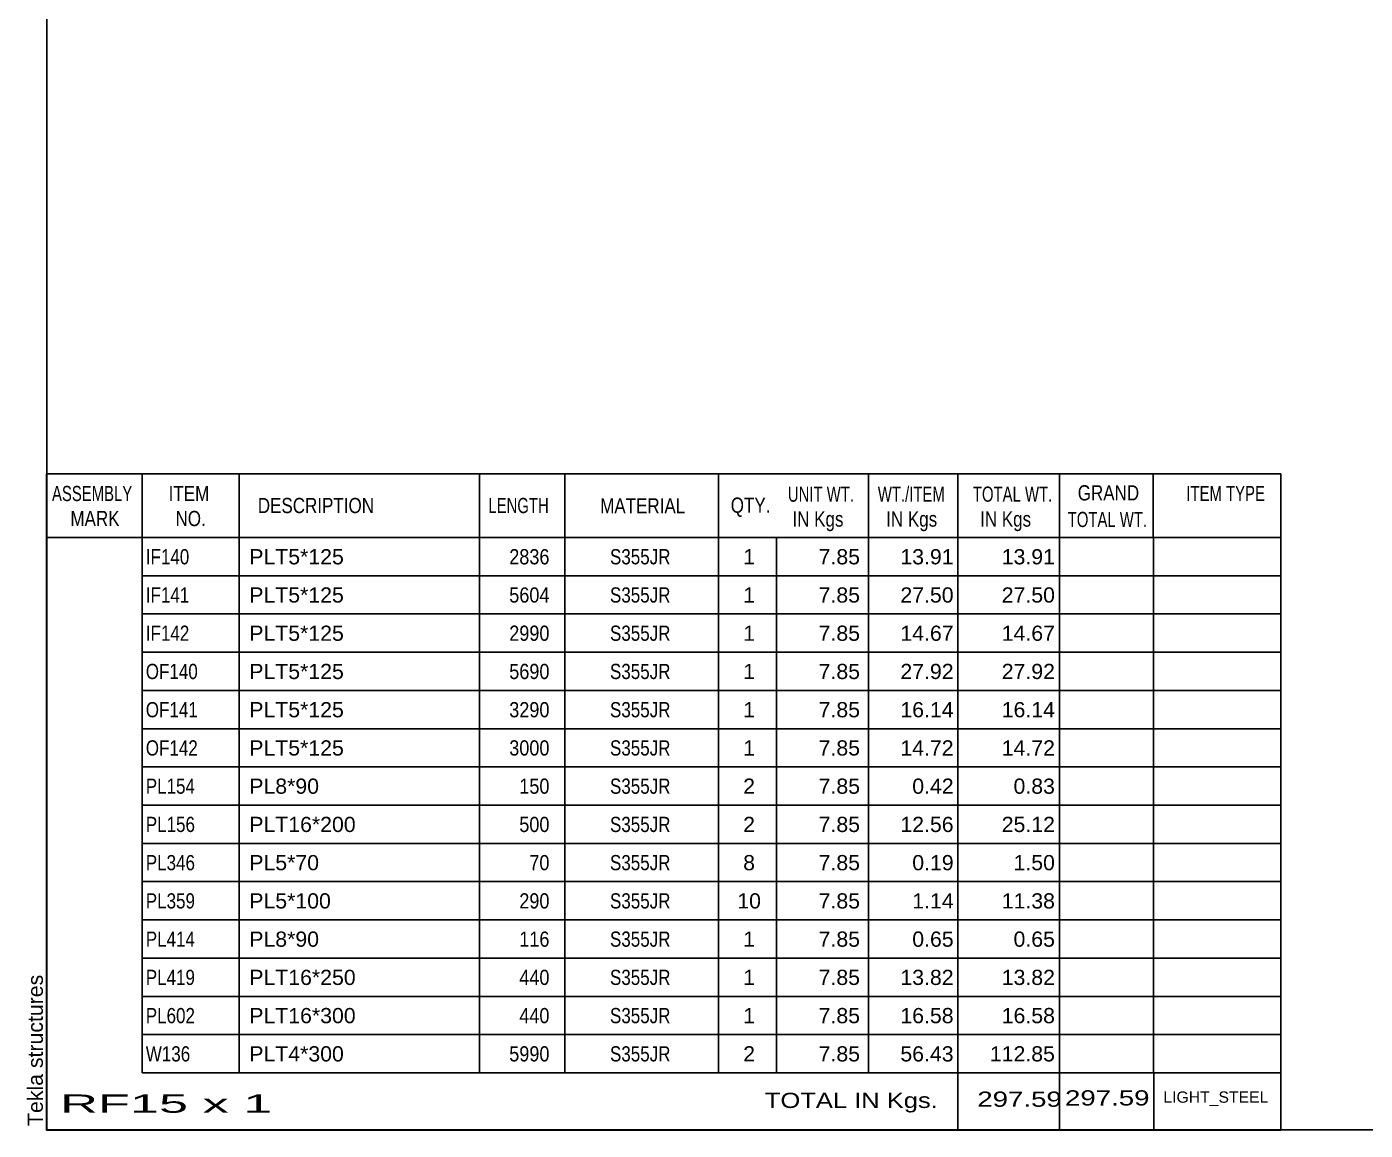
# Model space of a CAD drawing. Header units: millimetres. Extents: x -60 to 343, y -195 to 82.
# Drawn here: x -59.8 to 108.2, y -194.8 to -56.3 of the extents above; entities that cross this region are included whole.
import ezdxf

# ---------------------------------------------------------------- set-up
doc = ezdxf.new("R2010")
doc.units = ezdxf.units.MM
doc.styles.add('Arial', font='ARIAL.TTF', dxfattribs={"height": 0.2})

# ---------------------------------------------------------------- blocks, each defined once
blk = doc.blocks.new('Unknown-624480617-4112')
at = {"color": 5, "linetype": 'Continuous'}
for p, q in [((-57.3, 82.21), (-57.3, -194.79)), ((-57.3, -194.79), (342.7, -194.79))]:
    blk.add_line(p, q, dxfattribs=at)
at = {"color": 174, "linetype": 'Continuous', "style": 'Arial'}
blk.add_text('Tekla structures', height=1.9102, rotation=90, dxfattribs=at).set_placement((-57.8, -194.29))
blk = doc.blocks.new('CBS_BOM-624480617-10437')
at = {"color": 7, "linetype": 'Continuous'}
for p, q in [((-57.34, -120.42), (-57.34, -112.42)), ((-57.33, -112.42), (97.59, -112.43)), ((-45.34, -120.42), (-45.34, -112.42)), ((-33.15, -120.42), (-33.15, -112.42)), ((-2.98, -120.42), (-2.98, -112.42)), ((7.7, -120.42), (7.7, -112.42)), ((27.01, -120.42), (27.01, -112.42)), ((45.82, -120.42), (45.82, -112.42)), ((57.03, -120.42), (57.03, -112.42)), ((69.81, -120.42), (69.81, -112.42)), ((81.56, -120.42), (81.56, -112.42)), ((97.59, -112.43), (97.58, -120.42)), ((-57.34, -120.42), (97.59, -120.42)), ((-57.34, -125.22), (-57.34, -120.42)), ((-45.34, -125.22), (-45.34, -120.42)), ((-33.15, -125.22), (-33.15, -120.42)), ((-2.98, -125.22), (-2.98, -120.42)), ((7.7, -125.22), (7.7, -120.42)), ((27.01, -125.22), (27.01, -120.42)), ((34.28, -125.22), (34.28, -120.42)), ((45.82, -125.22), (45.82, -120.42)), ((57.03, -125.22), (57.03, -120.42)), ((69.81, -125.22), (69.81, -120.42)), ((81.58, -125.22), (81.58, -120.42)), ((97.59, -120.43), (97.59, -125.22)), ((-57.34, -130.02), (-57.34, -125.22)), ((-45.34, -125.22), (97.59, -125.22)), ((-45.34, -130.02), (-45.34, -125.22)), ((-33.15, -130.02), (-33.15, -125.22)), ((-2.98, -130.02), (-2.98, -125.22)), ((7.7, -130.02), (7.7, -125.22)), ((27.01, -130.02), (27.01, -125.22)), ((34.28, -130.02), (34.28, -125.22)), ((45.82, -130.02), (45.82, -125.22)), ((57.03, -130.02), (57.03, -125.22)), ((69.81, -130.02), (69.81, -125.22)), ((81.58, -130.02), (81.58, -125.22)), ((97.59, -125.23), (97.59, -130.02)), ((-57.34, -134.82), (-57.34, -130.02)), ((-45.34, -130.02), (97.59, -130.02)), ((-45.34, -134.82), (-45.34, -130.02)), ((-33.15, -134.82), (-33.15, -130.02)), ((-2.98, -134.82), (-2.98, -130.02)), ((7.7, -134.82), (7.7, -130.02)), ((27.01, -134.82), (27.01, -130.02)), ((34.28, -134.82), (34.28, -130.02)), ((45.82, -134.82), (45.82, -130.02)), ((57.03, -134.82), (57.03, -130.02)), ((69.81, -134.82), (69.81, -130.02)), ((81.58, -134.82), (81.58, -130.02)), ((97.59, -130.03), (97.59, -134.82)), ((-57.34, -139.62), (-57.34, -134.82)), ((-45.34, -134.82), (97.59, -134.82)), ((-45.34, -139.62), (-45.34, -134.82)), ((-33.15, -139.62), (-33.15, -134.82)), ((-2.98, -139.62), (-2.98, -134.82)), ((7.7, -139.62), (7.7, -134.82)), ((27.01, -139.62), (27.01, -134.82)), ((34.28, -139.62), (34.28, -134.82)), ((45.82, -139.62), (45.82, -134.82)), ((57.03, -139.62), (57.03, -134.82)), ((69.81, -139.62), (69.81, -134.82)), ((81.58, -139.62), (81.58, -134.82)), ((97.59, -134.83), (97.59, -139.62)), ((-57.34, -144.42), (-57.34, -139.62)), ((-45.34, -139.62), (97.59, -139.62)), ((-45.34, -144.42), (-45.34, -139.62)), ((-33.15, -144.42), (-33.15, -139.62)), ((-2.98, -144.42), (-2.98, -139.62)), ((7.7, -144.42), (7.7, -139.62)), ((27.01, -144.42), (27.01, -139.62)), ((34.28, -144.42), (34.28, -139.62)), ((45.82, -144.42), (45.82, -139.62)), ((57.03, -144.42), (57.03, -139.62)), ((69.81, -144.42), (69.81, -139.62)), ((81.58, -144.42), (81.58, -139.62)), ((97.59, -139.63), (97.59, -144.42)), ((-57.34, -149.22), (-57.34, -144.42)), ((-45.34, -144.42), (97.59, -144.42)), ((-45.34, -149.22), (-45.34, -144.42)), ((-33.15, -149.22), (-33.15, -144.42)), ((-2.98, -149.22), (-2.98, -144.42)), ((7.7, -149.22), (7.7, -144.42)), ((27.01, -149.22), (27.01, -144.42)), ((34.28, -149.22), (34.28, -144.42)), ((45.82, -149.22), (45.82, -144.42)), ((57.03, -149.22), (57.03, -144.42)), ((69.81, -149.22), (69.81, -144.42)), ((81.58, -149.22), (81.58, -144.42)), ((97.59, -144.43), (97.59, -149.22)), ((-57.34, -154.02), (-57.34, -149.22)), ((-45.34, -149.22), (97.59, -149.22)), ((-45.34, -154.02), (-45.34, -149.22)), ((-33.15, -154.02), (-33.15, -149.22)), ((-2.98, -154.02), (-2.98, -149.22)), ((7.7, -154.02), (7.7, -149.22)), ((27.01, -154.02), (27.01, -149.22)), ((34.28, -154.02), (34.28, -149.22)), ((45.82, -154.02), (45.82, -149.22)), ((57.03, -154.02), (57.03, -149.22)), ((69.81, -154.02), (69.81, -149.22)), ((81.58, -154.02), (81.58, -149.22)), ((97.59, -149.23), (97.59, -154.02)), ((-57.34, -158.82), (-57.34, -154.02)), ((-45.34, -154.02), (97.59, -154.02)), ((-45.34, -158.82), (-45.34, -154.02)), ((-33.15, -158.82), (-33.15, -154.02)), ((-2.98, -158.82), (-2.98, -154.02)), ((7.7, -158.82), (7.7, -154.02)), ((27.01, -158.82), (27.01, -154.02)), ((34.28, -158.82), (34.28, -154.02)), ((45.82, -158.82), (45.82, -154.02)), ((57.03, -158.82), (57.03, -154.02)), ((69.81, -158.82), (69.81, -154.02)), ((81.58, -158.82), (81.58, -154.02)), ((97.59, -154.03), (97.59, -158.82)), ((-57.34, -163.62), (-57.34, -158.82)), ((-45.34, -158.82), (97.59, -158.82)), ((-45.34, -163.62), (-45.34, -158.82)), ((-33.15, -163.62), (-33.15, -158.82)), ((-2.98, -163.62), (-2.98, -158.82)), ((7.7, -163.62), (7.7, -158.82)), ((27.01, -163.62), (27.01, -158.82)), ((34.28, -163.62), (34.28, -158.82)), ((45.82, -163.62), (45.82, -158.82)), ((57.03, -163.62), (57.03, -158.82)), ((69.81, -163.62), (69.81, -158.82)), ((81.58, -163.62), (81.58, -158.82)), ((97.59, -158.83), (97.59, -163.62)), ((-57.34, -168.42), (-57.34, -163.62)), ((-45.34, -163.62), (97.59, -163.62)), ((-45.34, -168.42), (-45.34, -163.62)), ((-33.15, -168.42), (-33.15, -163.62)), ((-2.98, -168.42), (-2.98, -163.62)), ((7.7, -168.42), (7.7, -163.62)), ((27.01, -168.42), (27.01, -163.62)), ((34.28, -168.42), (34.28, -163.62)), ((45.82, -168.42), (45.82, -163.62)), ((57.03, -168.42), (57.03, -163.62)), ((69.81, -168.42), (69.81, -163.62)), ((81.58, -168.42), (81.58, -163.62)), ((97.59, -163.63), (97.59, -168.42)), ((-57.34, -173.22), (-57.34, -168.42)), ((-45.34, -168.42), (97.59, -168.42)), ((-45.34, -173.22), (-45.34, -168.42)), ((-33.15, -173.22), (-33.15, -168.42)), ((-2.98, -173.22), (-2.98, -168.42)), ((7.7, -173.22), (7.7, -168.42)), ((27.01, -173.22), (27.01, -168.42)), ((34.28, -173.22), (34.28, -168.42)), ((45.82, -173.22), (45.82, -168.42)), ((57.03, -173.22), (57.03, -168.42)), ((69.81, -173.22), (69.81, -168.42)), ((81.58, -173.22), (81.58, -168.42)), ((97.59, -168.43), (97.59, -173.22)), ((-57.34, -178.02), (-57.34, -173.22)), ((-45.34, -173.22), (97.59, -173.22)), ((-45.34, -178.02), (-45.34, -173.22)), ((-33.15, -178.02), (-33.15, -173.22)), ((-2.98, -178.02), (-2.98, -173.22)), ((7.7, -178.02), (7.7, -173.22)), ((27.01, -178.02), (27.01, -173.22)), ((34.28, -178.02), (34.28, -173.22)), ((45.82, -178.02), (45.82, -173.22)), ((57.03, -178.02), (57.03, -173.22)), ((69.81, -178.02), (69.81, -173.22)), ((81.58, -178.02), (81.58, -173.22)), ((97.59, -173.23), (97.59, -178.02)), ((-57.34, -182.82), (-57.34, -178.02)), ((-45.34, -178.02), (97.59, -178.02)), ((-45.34, -182.82), (-45.34, -178.02)), ((-33.15, -182.82), (-33.15, -178.02)), ((-2.98, -182.82), (-2.98, -178.02)), ((7.7, -182.82), (7.7, -178.02)), ((27.01, -182.82), (27.01, -178.02)), ((34.28, -182.82), (34.28, -178.02)), ((45.82, -182.82), (45.82, -178.02)), ((57.03, -182.82), (57.03, -178.02)), ((69.81, -182.82), (69.81, -178.02)), ((81.58, -182.82), (81.58, -178.02)), ((97.59, -178.03), (97.59, -182.82)), ((-57.34, -187.62), (-57.34, -182.82)), ((-45.34, -182.82), (97.59, -182.82)), ((-45.34, -187.62), (-45.34, -182.82)), ((-33.15, -187.62), (-33.15, -182.82)), ((-2.98, -187.62), (-2.98, -182.82)), ((7.7, -187.62), (7.7, -182.82)), ((27.01, -187.62), (27.01, -182.82)), ((34.28, -187.62), (34.28, -182.82)), ((45.82, -187.62), (45.82, -182.82)), ((57.03, -187.62), (57.03, -182.82)), ((69.81, -187.62), (69.81, -182.82)), ((81.58, -187.62), (81.58, -182.82)), ((97.59, -182.83), (97.59, -187.62)), ((-57.34, -194.82), (-57.34, -187.64)), ((-45.34, -187.62), (97.59, -187.62)), ((57.03, -194.82), (57.03, -187.64)), ((69.81, -194.82), (69.81, -187.64)), ((81.62, -194.82), (81.62, -187.64)), ((97.59, -187.62), (97.59, -194.82)), ((-57.34, -194.82), (97.59, -194.82))]:
    blk.add_line(p, q, dxfattribs=at)
at = {"color": 3, "linetype": 'Continuous', "style": 'Arial'}
for s, height, width, p in [('ASSEMBLY', 1.91, 0.7, (-56.65, -115.85)), ('ITEM', 1.91, 0.8, (-42.01, -115.85)), ('UNIT WT.', 1.91, 0.7, (35.71, -115.93)), ('WT./ITEM', 1.91, 0.7, (47, -115.93)), ('TOTAL WT.', 1.91, 0.7, (58.93, -115.93)), ('GRAND', 1.91, 0.8, (72.09, -115.77)), ('ITEM TYPE', 1.91, 0.7, (85.72, -115.85)), ('DESCRIPTION', 1.9102, 0.8, (-30.82, -117.36)), ('LENGTH', 1.91, 0.7, (-1.88, -117.36)), ('MATERIAL', 1.91, 0.8, (12.15, -117.4)), ('QTY.', 1.91, 0.8, (28.54, -117.32)), ('MARK', 1.91, 0.8, (-54.34, -118.99)), ('NO.', 1.91, 0.8, (-41.15, -118.99)), ('IN Kgs', 1.91, 0.8, (36.28, -119.06)), ('IN Kgs', 1.91, 0.8, (48.04, -119.06)), ('IN Kgs', 1.91, 0.8, (59.83, -119.06)), ('TOTAL WT.', 1.91, 0.7, (70.83, -119.11))]:
    blk.add_text(s, height=height, dxfattribs=dict(at, width=width)).set_placement(p)
at = {"color": 7, "linetype": 'Continuous', "style": 'Arial'}
for s, width, p in [('IF140', 0.8, (-44.88, -123.79)), ('2836', 0.85, (0.74, -123.79)), ('S355JR', 0.8, (13.38, -123.79)), ('IF141', 0.8, (-44.88, -128.59)), ('5604', 0.85, (0.74, -128.59)), ('S355JR', 0.8, (13.38, -128.59)), ('IF142', 0.8, (-44.88, -133.39)), ('2990', 0.85, (0.74, -133.39)), ('S355JR', 0.8, (13.38, -133.39)), ('OF140', 0.8, (-44.88, -138.19)), ('5690', 0.85, (0.74, -138.19)), ('S355JR', 0.8, (13.38, -138.19)), ('OF141', 0.8, (-44.88, -142.99)), ('3290', 0.85, (0.74, -142.99)), ('S355JR', 0.8, (13.38, -142.99)), ('OF142', 0.8, (-44.88, -147.79)), ('3000', 0.85, (0.74, -147.79)), ('S355JR', 0.8, (13.38, -147.79)), ('PL154', 0.8, (-44.88, -152.59)), ('150', 0.85, (2, -152.59)), ('S355JR', 0.8, (13.38, -152.59)), ('PL156', 0.8, (-44.88, -157.39)), ('500', 0.85, (2, -157.39)), ('S355JR', 0.8, (13.38, -157.39)), ('PL346', 0.8, (-44.88, -162.19)), ('70', 0.85, (3.26, -162.19)), ('S355JR', 0.8, (13.38, -162.19)), ('PL359', 0.8, (-44.88, -166.99)), ('290', 0.85, (2, -166.99)), ('S355JR', 0.8, (13.38, -166.99)), ('PL414', 0.8, (-44.88, -171.79)), ('116', 0.85, (2, -171.79)), ('S355JR', 0.8, (13.38, -171.79)), ('PL419', 0.8, (-44.88, -176.59)), ('440', 0.85, (2, -176.59)), ('S355JR', 0.8, (13.38, -176.59)), ('PL602', 0.8, (-44.88, -181.39)), ('440', 0.85, (2, -181.39)), ('S355JR', 0.8, (13.38, -181.39)), ('W136', 0.8, (-44.88, -186.19)), ('5990', 0.85, (0.74, -186.19)), ('S355JR', 0.8, (13.38, -186.19))]:
    blk.add_text(s, height=1.91, dxfattribs=dict(at, width=width)).set_placement(p)
for s, p in [('PLT5*125', (-31.89, -123.79)), ('1', (30.1, -123.79)), ('7.85', (39.57, -123.79)), ('13.91', (49.83, -123.79)), ('13.91', (62.55, -123.79)), ('PLT5*125', (-31.89, -128.59)), ('1', (30.1, -128.59)), ('7.85', (39.57, -128.59)), ('27.50', (49.83, -128.59)), ('27.50', (62.55, -128.59)), ('PLT5*125', (-31.89, -133.39)), ('1', (30.1, -133.39)), ('7.85', (39.57, -133.39)), ('14.67', (49.83, -133.39)), ('14.67', (62.55, -133.39)), ('PLT5*125', (-31.89, -138.19)), ('1', (30.1, -138.19)), ('7.85', (39.57, -138.19)), ('27.92', (49.83, -138.19)), ('27.92', (62.55, -138.19)), ('PLT5*125', (-31.89, -142.99)), ('1', (30.1, -142.99)), ('7.85', (39.57, -142.99)), ('16.14', (49.83, -142.99)), ('16.14', (62.55, -142.99)), ('PLT5*125', (-31.89, -147.79)), ('1', (30.1, -147.79)), ('7.85', (39.57, -147.79)), ('14.72', (49.83, -147.79)), ('14.72', (62.55, -147.79)), ('PL8*90', (-31.89, -152.59)), ('2', (30.1, -152.59)), ('7.85', (39.57, -152.59)), ('0.42', (51.32, -152.59)), ('0.83', (64.03, -152.59)), ('PLT16*200', (-31.89, -157.39)), ('2', (30.1, -157.39)), ('7.85', (39.57, -157.39)), ('12.56', (49.83, -157.39)), ('25.12', (62.55, -157.39)), ('PL5*70', (-31.89, -162.19)), ('8', (30.1, -162.19)), ('7.85', (39.57, -162.19)), ('0.19', (51.32, -162.19)), ('1.50', (64.03, -162.19)), ('PL5*100', (-31.89, -166.99)), ('10', (29.36, -166.99)), ('7.85', (39.57, -166.99)), ('1.14', (51.32, -166.99)), ('11.38', (62.55, -166.99)), ('PL8*90', (-31.89, -171.79)), ('1', (30.1, -171.79)), ('7.85', (39.57, -171.79)), ('0.65', (51.32, -171.79)), ('0.65', (64.03, -171.79)), ('PLT16*250', (-31.89, -176.59)), ('1', (30.1, -176.59)), ('7.85', (39.57, -176.59)), ('13.82', (49.83, -176.59)), ('13.82', (62.55, -176.59)), ('PLT16*300', (-31.89, -181.39)), ('1', (30.1, -181.39)), ('7.85', (39.57, -181.39)), ('16.58', (49.83, -181.39)), ('16.58', (62.55, -181.39)), ('PLT4*300', (-31.89, -186.19)), ('2', (30.1, -186.19)), ('7.85', (39.57, -186.19)), ('56.43', (49.83, -186.19)), ('112.85', (61.06, -186.19))]:
    blk.add_text(s, height=1.91, dxfattribs=at).set_placement(p)
at = {"color": 6, "linetype": 'Continuous', "style": 'Arial'}
for s, height, width, p in [('297.59', 1.91, 1.3, (70.49, -191.72)), ('RF15 x 1', 2.292, 2.05, (-55.62, -192.63)), ('TOTAL IN Kgs.', 1.9102, 1.2, (32.82, -192.03)), ('297.59', 1.91, 1.3, (59.48, -191.88))]:
    blk.add_text(s, height=height, dxfattribs=dict(at, width=width)).set_placement(p)
blk.add_text('LIGHT_STEEL', height=1.4135, dxfattribs=at).set_placement((82.84, -191.37))

msp = doc.modelspace()

# ---------------------------------------------------------------- block references
for name in ['Unknown-624480617-4112', 'CBS_BOM-624480617-10437']:
    msp.add_blockref(name, (0, 0))

doc.saveas('drawing.dxf')
